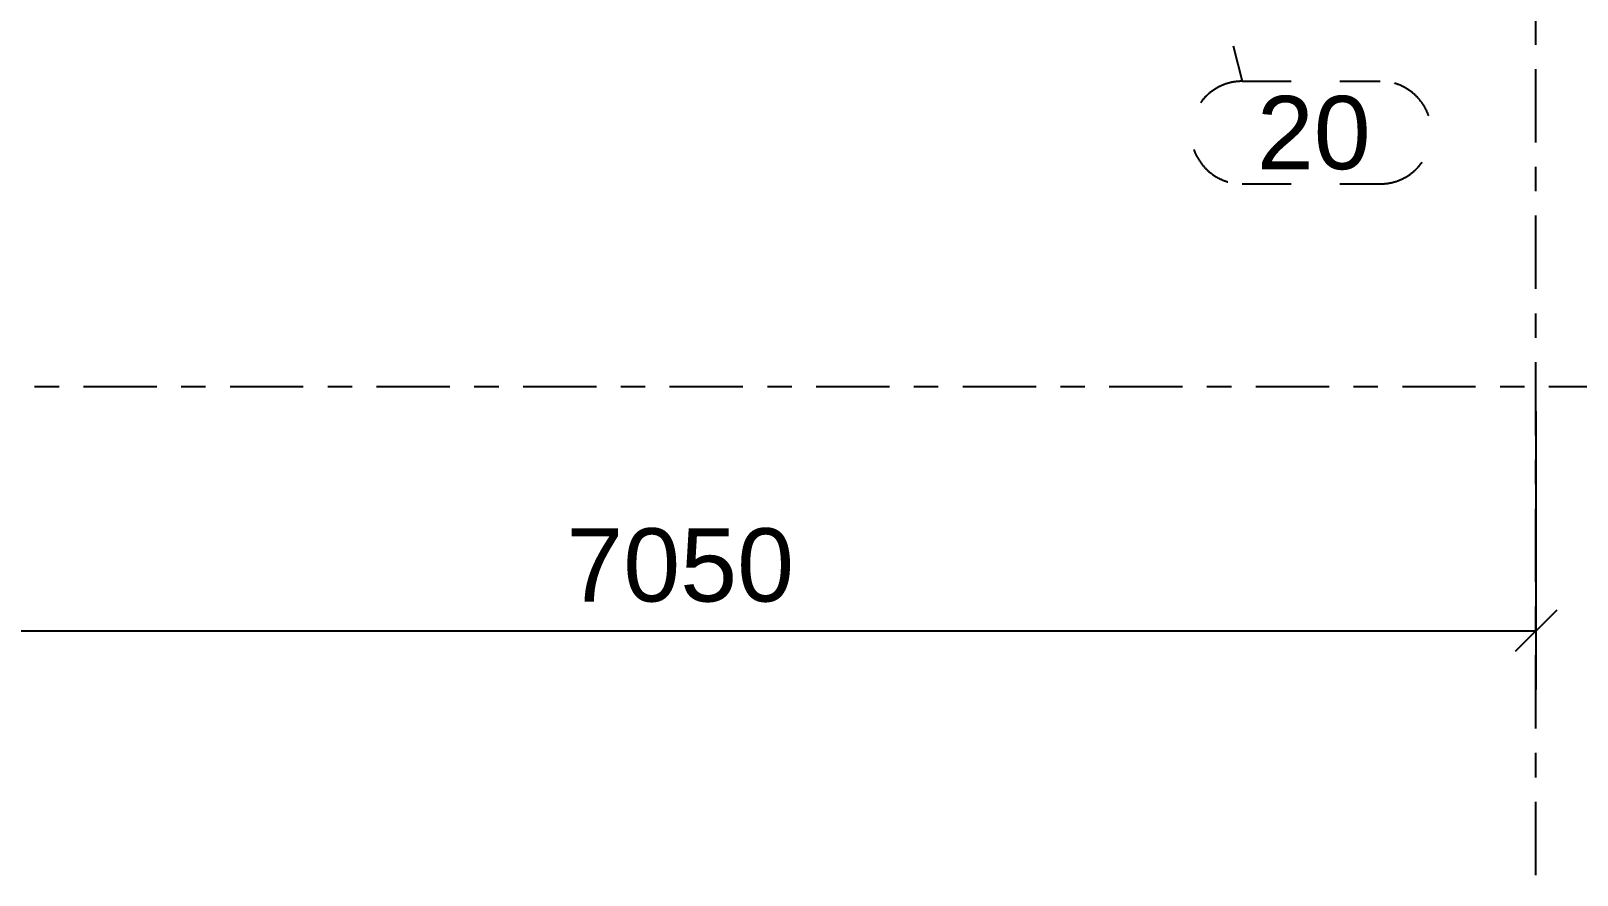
# Model space of a CAD drawing. Extents: x -29529 to 29888, y -30881 to 11129.
# Drawn here: x 191 to 6522, y -10377 to -6921 of the extents above; entities that cross this region are included whole.
import ezdxf

# ---------------------------------------------------------------- set-up
doc = ezdxf.new("R2010")
doc.units = 0
for name, pattern in [('XKITLINE00', [0]), ('XKITLINE02', [4, 2, -2]), ('XKITLINE03', [6, 3, -1, 1, -1])]:
    doc.linetypes.add(name, pattern=pattern)
for name, color, linetype in [('dimension', 7, 'CONTINUOUS'), ('grid', 7, 'CONTINUOUS'), ('mark', 7, 'CONTINUOUS')]:
    doc.layers.add(name, color=color, linetype=linetype)
doc.styles.add('STYLE_1', font='arial.ttf', dxfattribs={"height": 0.2})

# ---------------------------------------------------------------- blocks, each defined once
blk = doc.blocks.new('*D637')
at = {"layer": 'dimension', "color": 1, "linetype": 'XKITLINE00'}
for p, q in [((1500.94, 991.895), (1500.94, 980.495)), ((1501.789, 983.743), (1500.092, 982.046)), ((1430.44, 982.895), (1500.94, 982.895))]:
    blk.add_line(p, q, dxfattribs=at)
at = {"layer": 'dimension', "color": 1, "style": 'STYLE_1'}
blk.add_text('7050', height=3, dxfattribs=at).set_placement((1461.24, 984.095))
blk = doc.blocks.new('*D642')
at = {"layer": 'mark', "color": 0, "linetype": 'XKITLINE02'}
for p, q in [((1487.578, 1010.734), (1488.912, 1005.397)), ((1488.912, 1005.397), (1494.563, 1005.397)), ((1488.912, 1005.397), (1488.912, 1005.397)), ((1488.912, 1001.197), (1494.563, 1001.197))]:
    blk.add_line(p, q, dxfattribs=at)
for centre, start, end in [((1488.912, 1003.297), 90, -90), ((1494.563, 1003.297), -90, 90)]:
    blk.add_arc(centre, 2.1, start, end, dxfattribs=at)
at = {"layer": 'mark', "color": 1, "style": 'STYLE_1'}
blk.add_text('20', height=3, dxfattribs=at).set_placement((1489.512, 1001.797))
blk = doc.blocks.new('*D647')
at = {"layer": 'grid', "color": 4, "linetype": 'XKITLINE03'}
blk.add_line((1500.94, 972.895), (1500.94, 1140.895), dxfattribs=at)
blk = doc.blocks.new('*D648')
at = {"layer": 'grid', "color": 4, "linetype": 'XKITLINE03'}
blk.add_line((1417.469, 992.895), (1520.94, 992.895), dxfattribs=at)

msp = doc.modelspace()

# ---------------------------------------------------------------- block references
at = {"layer": 'dimension', "xscale": 100, "yscale": 100, "zscale": 100}
msp.add_blockref('*D637', (-143740.7, -107666.6), dxfattribs=at)
at = {"layer": 'grid', "xscale": 100, "yscale": 100, "zscale": 100}
for name in ['*D647', '*D648']:
    msp.add_blockref(name, (-143740.7, -107666.6), dxfattribs=at)
at = {"layer": 'mark', "xscale": 100, "yscale": 100, "zscale": 100}
msp.add_blockref('*D642', (-143740.7, -107666.6), dxfattribs=at)

doc.saveas('drawing.dxf')
